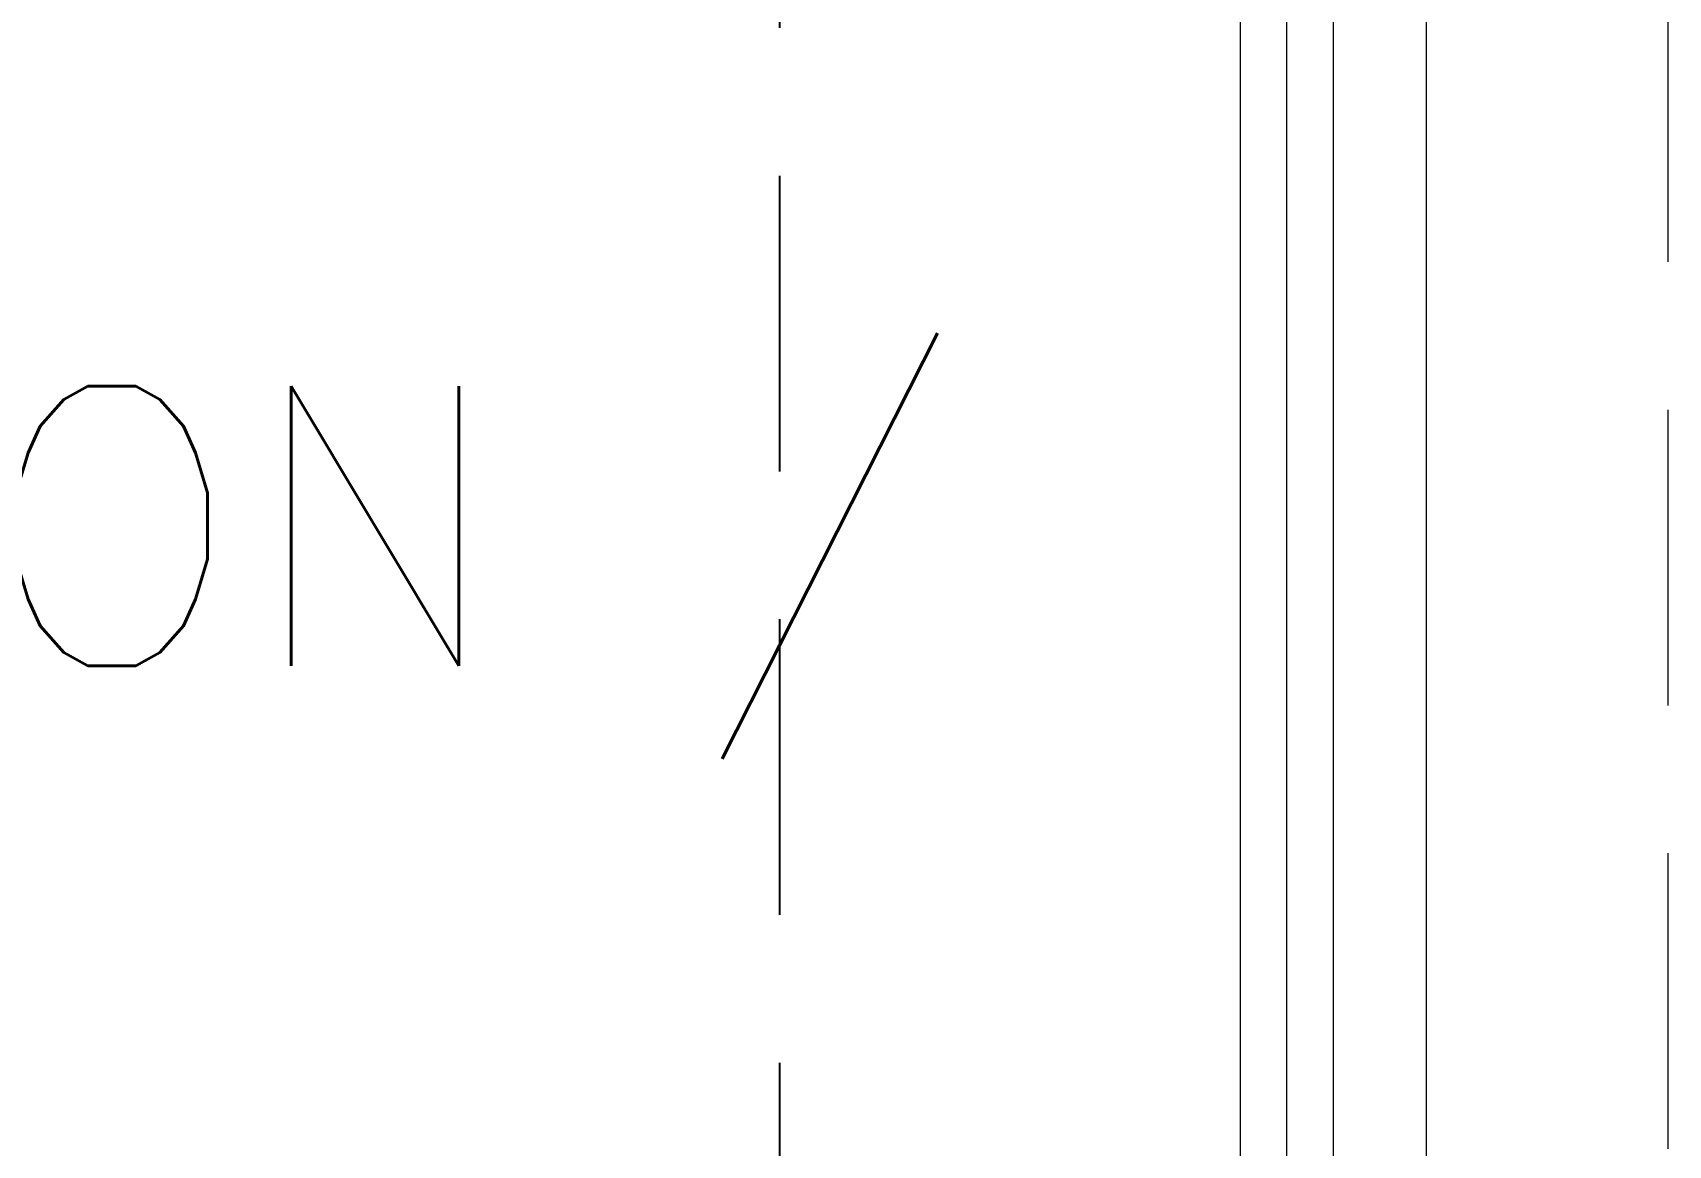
# Model space of a CAD drawing. Header units: inches. Extents: x -12418 to 242017, y -29325 to 19878.
# Drawn here: x 48169 to 49048, y -11119 to -10522 of the extents above; entities that cross this region are included whole.
import ezdxf

# ---------------------------------------------------------------- set-up
doc = ezdxf.new("R2010")
doc.units = ezdxf.units.IN
doc.header["$LTSCALE"] = 25
doc.header["$MEASUREMENT"] = 0
for name, pattern in [('00-Ground Floor$0$HIDDEN', [9.525, 6.35, -3.175]), ('DASHDOT', [25.4, 12.7, -6.35, 0, -6.35]), ('HIDDEN', [9.525, 6.35, -3.175])]:
    doc.linetypes.add(name, pattern=pattern)
for name, color, linetype, lineweight in [('00-Ground Floor$0$72_EGR_BASE_TEXT', 252, 'Continuous', 5), ('00-Ground Floor$0$Aluminum', 251, 'Continuous', 5), ('00-Ground Floor$0$Proj', 251, 'Continuous', 5), ('E-LITE-CLNG-CNDT', 6, 'DASHDOT', 35), ('E-POWR-FLOR-CNDT', 6, 'HIDDEN', 25)]:
    doc.layers.add(name, color=color, linetype=linetype, lineweight=lineweight)
doc.styles.add('00-Ground Floor$0$SIMPLEX', font='SIMPLEX.shx', dxfattribs={"height": 150})

# ---------------------------------------------------------------- blocks, each defined once
blk = doc.blocks.new('00-Ground Floor')
at = {"layer": '00-Ground Floor$0$Aluminum'}
for p, q in [((48817.93, -10097.43, 0), (48817.93, -11597.43, 0)), ((48917.93, -10097.43, 0), (48917.93, -11597.43, 0)), ((48867.93, -10122.43, 0), (48867.93, -11572.43, 0)), ((48842.93, -11522.43, 0), (48842.93, -10172.43, 0))]:
    blk.add_line(p, q, dxfattribs=at)
at = {"layer": '00-Ground Floor$0$Proj', "linetype": '00-Ground Floor$0$HIDDEN'}
blk.add_line((49047.93, -11597.43, 0), (49047.93, -10097.43, 0), dxfattribs=at)
at = {"layer": '00-Ground Floor$0$72_EGR_BASE_TEXT', "insert": (47173.61, -10711.72), "char_height": 150, "width": 3493.2205, "attachment_point": 2, "style": '00-Ground Floor$0$SIMPLEX'}
blk.add_mtext('PULMONARY CONSULTATION / EXAMINATION ROOM', dxfattribs=at)

msp = doc.modelspace()

# ---------------------------------------------------------------- linework, layer by layer
at = {"layer": 'E-POWR-FLOR-CNDT', "elevation": 0}
msp.add_lwpolyline([(48260.95, -8971.17), (48362.73, -9072.95, 0.198912), (48415.76, -9094.91), (48495.44, -9094.91, -0.414214), (48570.44, -9169.91), (48570.44, -11271.18, 0.198912), (48592.41, -11324.21), (48694.19, -11425.99)], format="xyb", dxfattribs=at)

# ---------------------------------------------------------------- block references
at = {"layer": 'E-LITE-CLNG-CNDT'}
msp.add_blockref('00-Ground Floor', (0, 0), dxfattribs=at)

doc.saveas('drawing.dxf')
